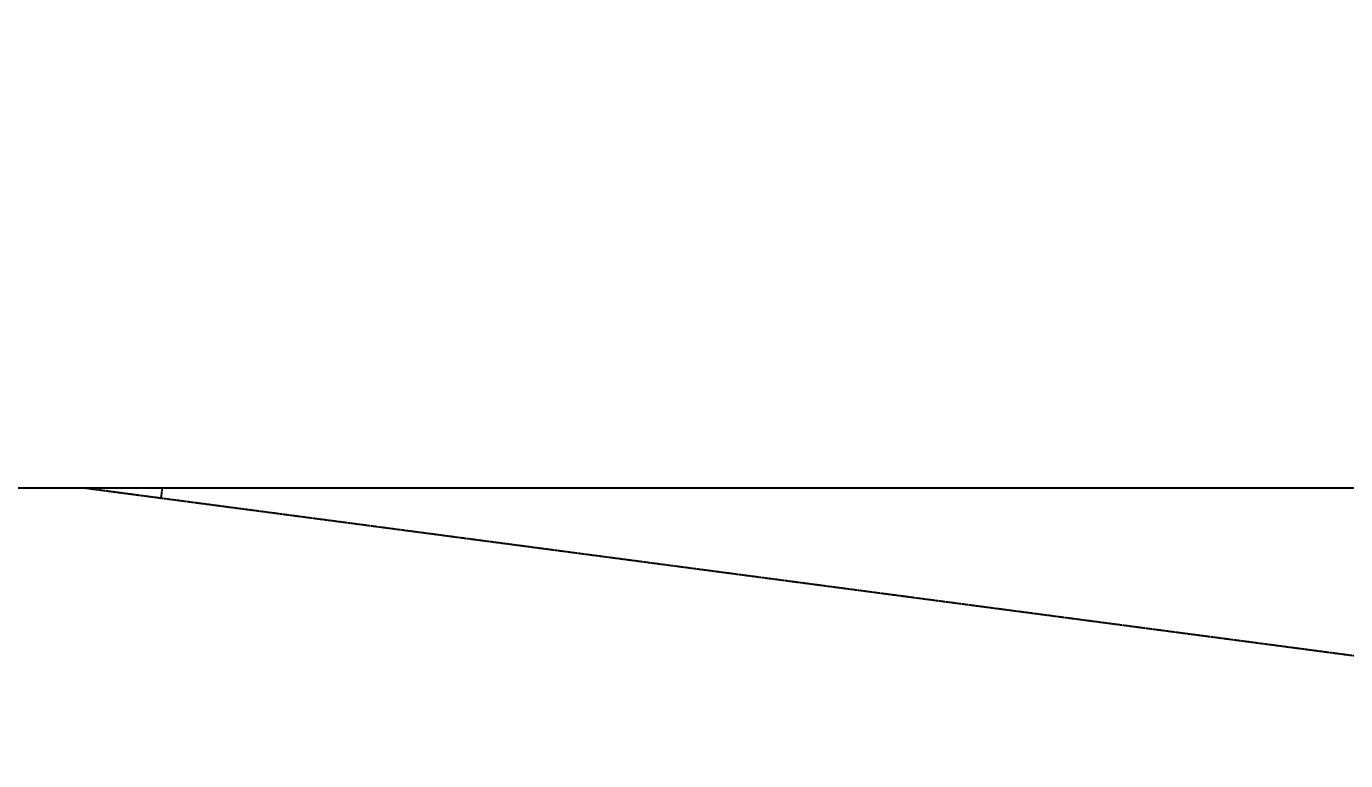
# Model space of a CAD drawing. Header units: millimetres. Extents: x -176651 to 424033, y -469666 to 486614.
# Drawn here: x 103537 to 104603, y 95071 to 95664 of the extents above; entities that cross this region are included whole.
import ezdxf

# ---------------------------------------------------------------- set-up
doc = ezdxf.new("R2010")
doc.units = ezdxf.units.MM
doc.linetypes.add('1625_East Villa$0$DASHED', pattern=[0.75, 0.5, -0.25])
for name, color, linetype in [('1625_East Villa$0$ad-Elevation 10', 8, 'Continuous'), ('1625_East Villa$0$ad-Furniture', 8, 'Continuous'), ('Site Levels$0$ad-Lvl-Plinth', 30, 'Continuous')]:
    doc.layers.add(name, color=color, linetype=linetype)
doc.styles.add('Site Levels$0$Sections_The woods Site plan_Entrances$0$Standard', font='arial.ttf')

# ---------------------------------------------------------------- blocks, each defined once
blk = doc.blocks.new('1625_East Villa$0$zw$DAD3')
at = {"transparency": 33554610}
h = blk.add_hatch(dxfattribs=at)
h.set_pattern_fill('DOTS', color=35, scale=20, angle=360)
h.set_pattern_definition([(360, (-800139.518, 271344.397), (15.875, 31.75), [0, -31.75])])
h.paths.add_polyline_path([(450, -2530), (2915, -2530), (2915, -450), (450, -450)])
at = {"layer": '1625_East Villa$0$ad-Elevation 10', "linetype": '1625_East Villa$0$DASHED'}
blk.add_lwpolyline([(0, -2980), (3365, -2980), (3365, 0), (0, 0)], close=True, dxfattribs=at)
for points in [[(1071.7, 0), (1071.7, -2980)], [(1171.7, 0), (1171.7, -2980)]]:
    blk.add_lwpolyline(points, dxfattribs=at)
at = {"layer": '1625_East Villa$0$ad-Elevation 10'}
blk.add_lwpolyline([(450, -2530), (2915, -2530), (2915, -450), (450, -450)], close=True, dxfattribs=at)
blk = doc.blocks.new('1625_East Villa$0$zw$D46D')
at = {"layer": '1625_East Villa$0$ad-Furniture'}
blk.add_blockref('1625_East Villa$0$zw$DAD3', (3610, 8185), dxfattribs=at)
blk = doc.blocks.new('1625_East Villa')
at = {"layer": '1625_East Villa$0$ad-Furniture'}
blk.add_blockref('1625_East Villa$0$zw$D46D', (0, 0), dxfattribs=at)
blk = doc.blocks.new("All Plot's Villa Plans")
at = {"ltscale": 5, "rotation": 352.4703876422526}
blk.add_blockref('1625_East Villa', (98223.1, 90749.5), dxfattribs=at)
blk = doc.blocks.new('Site Levels$0$zw$63CD')
at = {"layer": 'Site Levels$0$ad-Lvl-Plinth', "insert": (112442.6, -2866.6), "char_height": 1269.985, "width": 5416.267, "attachment_point": 5, "style": 'Site Levels$0$Sections_The woods Site plan_Entrances$0$Standard', "bg_fill": 19, "box_fill_scale": 1.5, "bg_fill_color": 257, "bg_fill_transparency": 0}
blk.add_mtext('\\pxt4;499.19', dxfattribs=at)
blk = doc.blocks.new('Site Levels')
at = {"layer": 'Site Levels$0$ad-Lvl-Plinth', "ltscale": 5}
blk.add_blockref('Site Levels$0$zw$63CD', (-5982.9, 99418.6), dxfattribs=at)

msp = doc.modelspace()

# ---------------------------------------------------------------- block references
at = {"ltscale": 5}
msp.add_blockref("All Plot's Villa Plans", (0, 0), dxfattribs=at)

# ---------------------------------------------------------------- next in the draw order: block references
msp.add_blockref('Site Levels', (0, 0), dxfattribs=at)

doc.saveas('drawing.dxf')
